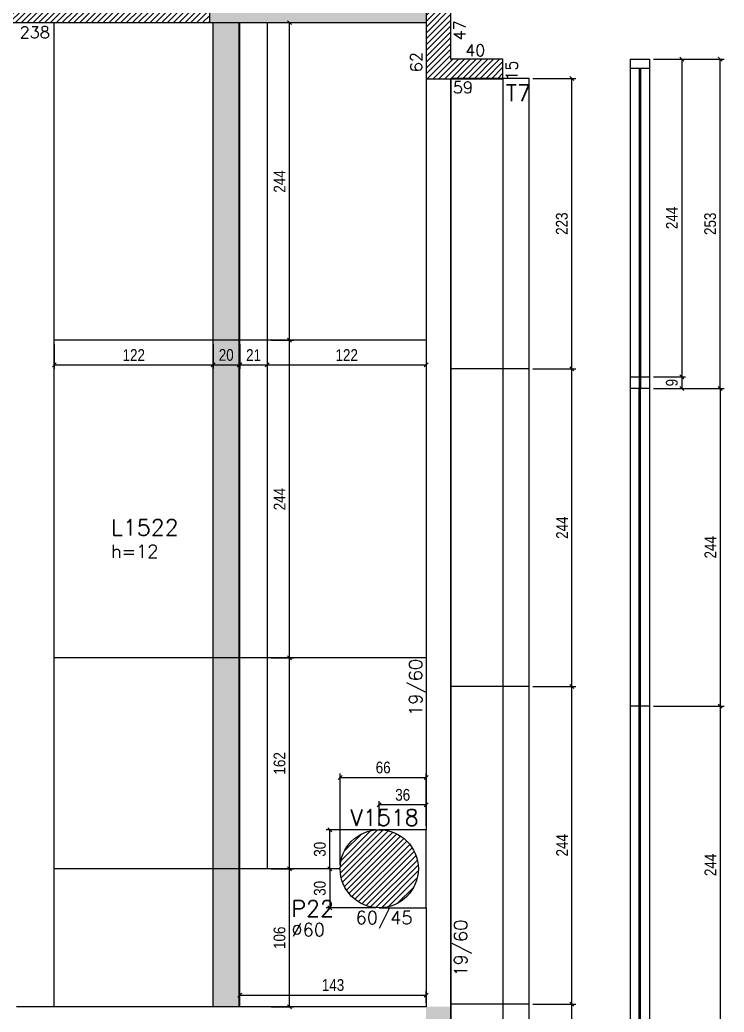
# Model space of a CAD drawing. Extents: x 1860 to 8661, y -614 to 3008.
# Drawn here: x 6719 to 7260, y 718 to 1481 of the extents above; entities that cross this region are included whole.
import ezdxf

# ---------------------------------------------------------------- set-up
doc = ezdxf.new("R2010")
doc.units = 0
for name, color, linetype in [('COTA', 241, 'Continuous'), ('F-DESNIVEL-1', 254, 'Continuous'), ('F-LAJES', 3, 'Continuous'), ('F-LAJES-DIM', 2, 'Continuous'), ('F-LAJES-NOME', 4, 'Continuous'), ('F-PILARES-DIM', 172, 'Continuous'), ('F-PILARES-HACH', 174, 'Continuous'), ('F-PILARES-NOME', 170, 'Continuous'), ('F-PILARES-S', 170, 'Continuous'), ('F-VIGAS', 3, 'Continuous'), ('F-VIGAS-DIM', 2, 'Continuous'), ('F-VIGAS-NOME', 4, 'Continuous'), ('Painéis', 200, 'Continuous'), ('SARR_2.2x7', 40, 'Continuous')]:
    doc.layers.add(name, color=color, linetype=linetype)
doc.layers.add('Hachura', color=251, linetype='Continuous', lineweight=9)
doc.styles.add('COTA TECNICA-50', font='techl___.ttf', dxfattribs={"height": 9})
doc.styles.add('MCP', font='romans.shx')
doc.dimstyles.new('COTA PAINEL-50', dxfattribs={"dimtxt": 9, "dimasz": 3, "dimexe": 3, "dimexo": 3, "dimgap": 3, "dimtad": 1, "dimdec": 1, "dimzin": 12, "dimdsep": 46, "dimtxsty": 'COTA TECNICA-50', "dimblk1": 'OBLIQUE', "dimblk2": 'OBLIQUE', "dimsah": 1, "dimcen": 0.9, "dimclrd": 4, "dimclre": 4, "dimclrt": 240, "dimadec": 1, "dimazin": 3, "dimtfac": 1, "dimtdec": 1, "dimtmove": 0, "dimatfit": 3, "dimfxl": 1, "dimtolj": 1, "dimtzin": 12, "dimarcsym": 0})
pattern_1 = [(45, (4795.1516, 832.909), (-2.245064, 2.245064), [])]

# ---------------------------------------------------------------- blocks, each defined once
blk = doc.blocks.new('_Oblique')
at = {"color": 0, "linetype": 'ByBlock', "lineweight": -2}
blk.add_line((-0.5, -0.5), (0.5, 0.5), dxfattribs=at)
blk = doc.blocks.new('*D234')
at = {"layer": 'COTA', "color": 4, "lineweight": -2, "transparency": 16777216}
for p, q in [((6745.65, 1231.41), (6745.65, 1212.51)), ((6867.65, 1231.41), (6867.65, 1212.51)), ((6745.65, 1215.51), (6867.65, 1215.51))]:
    blk.add_line(p, q, dxfattribs=at)
at = {"layer": 'Defpoints', "color": 0, "transparency": 16777216}
for p in [(6745.65, 1234.41), (6867.65, 1234.41), (6867.65, 1215.51)]:
    blk.add_point(p, dxfattribs=at)
at = {"layer": 'COTA', "color": 4, "lineweight": -2, "transparency": 16777216, "xscale": 3, "yscale": 3, "zscale": 3, "rotation": 180}
blk.add_blockref('_Oblique', (6745.65, 1215.51), dxfattribs=at)
at = {"layer": 'COTA', "color": 4, "lineweight": -2, "transparency": 16777216, "xscale": 3, "yscale": 3, "zscale": 3}
blk.add_blockref('_Oblique', (6867.65, 1215.51), dxfattribs=at)
at = {"layer": 'COTA', "color": 240, "transparency": 16777216, "insert": (6806.65, 1223.06), "char_height": 9, "attachment_point": 5, "style": 'COTA TECNICA-50'}
blk.add_mtext('\\A1;122', dxfattribs=at)
blk = doc.blocks.new('*D237')
at = {"layer": 'COTA', "color": 4, "lineweight": -2, "transparency": 16777216}
for p, q in [((6867.65, 1231.41), (6867.65, 1212.51)), ((6887.65, 1231.41), (6887.65, 1212.51)), ((6867.65, 1215.51), (6887.65, 1215.51))]:
    blk.add_line(p, q, dxfattribs=at)
at = {"layer": 'Defpoints', "color": 0, "transparency": 16777216}
for p in [(6867.65, 1234.41), (6887.65, 1234.41), (6887.65, 1215.51)]:
    blk.add_point(p, dxfattribs=at)
at = {"layer": 'COTA', "color": 4, "lineweight": -2, "transparency": 16777216, "xscale": 3, "yscale": 3, "zscale": 3, "rotation": 180}
blk.add_blockref('_Oblique', (6867.65, 1215.51), dxfattribs=at)
at = {"layer": 'COTA', "color": 4, "lineweight": -2, "transparency": 16777216, "xscale": 3, "yscale": 3, "zscale": 3}
blk.add_blockref('_Oblique', (6887.65, 1215.51), dxfattribs=at)
at = {"layer": 'COTA', "color": 240, "transparency": 16777216, "insert": (6877.65, 1223.1), "char_height": 9, "attachment_point": 5, "style": 'COTA TECNICA-50'}
blk.add_mtext('\\A1;20', dxfattribs=at)
blk = doc.blocks.new('*D238')
at = {"layer": 'COTA', "color": 4, "lineweight": -2, "transparency": 16777216}
for p, q in [((6888.15, 1231.41), (6888.15, 1212.51)), ((6909.15, 1231.41), (6909.15, 1212.51)), ((6888.15, 1215.51), (6909.15, 1215.51))]:
    blk.add_line(p, q, dxfattribs=at)
at = {"layer": 'Defpoints', "color": 0, "transparency": 16777216}
for p in [(6888.15, 1234.41), (6909.15, 1234.41), (6909.15, 1215.51)]:
    blk.add_point(p, dxfattribs=at)
at = {"layer": 'COTA', "color": 4, "lineweight": -2, "transparency": 16777216, "xscale": 3, "yscale": 3, "zscale": 3, "rotation": 180}
blk.add_blockref('_Oblique', (6888.15, 1215.51), dxfattribs=at)
at = {"layer": 'COTA', "color": 4, "lineweight": -2, "transparency": 16777216, "xscale": 3, "yscale": 3, "zscale": 3}
blk.add_blockref('_Oblique', (6909.15, 1215.51), dxfattribs=at)
at = {"layer": 'COTA', "color": 240, "transparency": 16777216, "insert": (6898.65, 1223.06), "char_height": 9, "attachment_point": 5, "style": 'COTA TECNICA-50'}
blk.add_mtext('\\A1;21', dxfattribs=at)
blk = doc.blocks.new('*D239')
at = {"layer": 'COTA', "color": 4, "lineweight": -2, "transparency": 16777216}
for p, q in [((6912.15, 828.41), (6929.19, 828.41)), ((6926.19, 722.41), (6926.19, 828.41)), ((6912.15, 722.41), (6929.19, 722.41))]:
    blk.add_line(p, q, dxfattribs=at)
at = {"layer": 'Defpoints', "color": 0, "transparency": 16777216}
for p in [(6909.15, 828.41), (6926.19, 828.41), (6909.15, 722.41)]:
    blk.add_point(p, dxfattribs=at)
at = {"layer": 'COTA', "color": 4, "lineweight": -2, "transparency": 16777216, "xscale": 3, "yscale": 3, "zscale": 3}
for p, rotation in [((6926.19, 828.41), 90), ((6926.19, 722.41), 270)]:
    blk.add_blockref('_Oblique', p, dxfattribs=dict(at, rotation=rotation))
at = {"layer": 'COTA', "color": 240, "transparency": 16777216, "insert": (6918.6, 775.41), "char_height": 9, "attachment_point": 5, "rotation": 90, "style": 'COTA TECNICA-50'}
blk.add_mtext('\\A1;106', dxfattribs=at)
blk = doc.blocks.new('*D240')
at = {"layer": 'COTA', "color": 4, "lineweight": -2, "transparency": 16777216}
for p, q in [((6912.15, 990.41), (6929.19, 990.41)), ((6926.19, 828.41), (6926.19, 990.41)), ((6912.15, 828.41), (6929.19, 828.41))]:
    blk.add_line(p, q, dxfattribs=at)
at = {"layer": 'Defpoints', "color": 0, "transparency": 16777216}
for p in [(6909.15, 990.41), (6926.19, 990.41), (6909.15, 828.41)]:
    blk.add_point(p, dxfattribs=at)
at = {"layer": 'COTA', "color": 4, "lineweight": -2, "transparency": 16777216, "xscale": 3, "yscale": 3, "zscale": 3}
for p, rotation in [((6926.19, 990.41), 90), ((6926.19, 828.41), 270)]:
    blk.add_blockref('_Oblique', p, dxfattribs=dict(at, rotation=rotation))
at = {"layer": 'COTA', "color": 240, "transparency": 16777216, "insert": (6918.6, 909.41), "char_height": 9, "attachment_point": 5, "rotation": 90, "style": 'COTA TECNICA-50'}
blk.add_mtext('\\A1;162', dxfattribs=at)
blk = doc.blocks.new('*D241')
at = {"layer": 'COTA', "color": 4, "lineweight": -2, "transparency": 16777216}
for p, q in [((6912.15, 1234.41), (6929.19, 1234.41)), ((6926.19, 990.41), (6926.19, 1234.41)), ((6912.15, 990.41), (6929.19, 990.41))]:
    blk.add_line(p, q, dxfattribs=at)
at = {"layer": 'Defpoints', "color": 0, "transparency": 16777216}
for p in [(6909.15, 1234.41), (6926.19, 1234.41), (6909.15, 990.41)]:
    blk.add_point(p, dxfattribs=at)
at = {"layer": 'COTA', "color": 4, "lineweight": -2, "transparency": 16777216, "xscale": 3, "yscale": 3, "zscale": 3}
for p, rotation in [((6926.19, 1234.41), 90), ((6926.19, 990.41), 270)]:
    blk.add_blockref('_Oblique', p, dxfattribs=dict(at, rotation=rotation))
at = {"layer": 'COTA', "color": 240, "transparency": 16777216, "insert": (6918.62, 1112.41), "char_height": 9, "attachment_point": 5, "rotation": 90, "style": 'COTA TECNICA-50'}
blk.add_mtext('\\A1;244', dxfattribs=at)
blk = doc.blocks.new('*D242')
at = {"layer": 'COTA', "color": 4, "lineweight": -2, "transparency": 16777216}
for p, q in [((6912.15, 1478.41), (6929.19, 1478.41)), ((6926.19, 1234.41), (6926.19, 1478.41)), ((6912.15, 1234.41), (6929.19, 1234.41))]:
    blk.add_line(p, q, dxfattribs=at)
at = {"layer": 'Defpoints', "color": 0, "transparency": 16777216}
for p in [(6909.15, 1478.41), (6926.19, 1478.41), (6909.15, 1234.41)]:
    blk.add_point(p, dxfattribs=at)
at = {"layer": 'COTA', "color": 4, "lineweight": -2, "transparency": 16777216, "xscale": 3, "yscale": 3, "zscale": 3}
for p, rotation in [((6926.19, 1478.41), 90), ((6926.19, 1234.41), 270)]:
    blk.add_blockref('_Oblique', p, dxfattribs=dict(at, rotation=rotation))
at = {"layer": 'COTA', "color": 240, "transparency": 16777216, "insert": (6918.62, 1356.41), "char_height": 9, "attachment_point": 5, "rotation": 90, "style": 'COTA TECNICA-50'}
blk.add_mtext('\\A1;244', dxfattribs=at)
blk = doc.blocks.new('*D243')
at = {"layer": 'COTA', "color": 4, "lineweight": -2, "transparency": 16777216}
for p, q in [((6909.15, 1231.41), (6909.15, 1212.51)), ((7031.15, 1231.41), (7031.15, 1212.51)), ((6909.15, 1215.51), (7031.15, 1215.51))]:
    blk.add_line(p, q, dxfattribs=at)
at = {"layer": 'Defpoints', "color": 0, "transparency": 16777216}
for p in [(6909.15, 1234.41), (7031.15, 1234.41), (7031.15, 1215.51)]:
    blk.add_point(p, dxfattribs=at)
at = {"layer": 'COTA', "color": 4, "lineweight": -2, "transparency": 16777216, "xscale": 3, "yscale": 3, "zscale": 3, "rotation": 180}
blk.add_blockref('_Oblique', (6909.15, 1215.51), dxfattribs=at)
at = {"layer": 'COTA', "color": 4, "lineweight": -2, "transparency": 16777216, "xscale": 3, "yscale": 3, "zscale": 3}
blk.add_blockref('_Oblique', (7031.15, 1215.51), dxfattribs=at)
at = {"layer": 'COTA', "color": 240, "transparency": 16777216, "insert": (6970.15, 1223.06), "char_height": 9, "attachment_point": 5, "style": 'COTA TECNICA-50'}
blk.add_mtext('\\A1;122', dxfattribs=at)
blk = doc.blocks.new('*D244')
at = {"layer": 'COTA', "color": 4, "lineweight": -2, "transparency": 16777216}
for p, q in [((6995.15, 861.41), (6995.15, 880.46)), ((7031.15, 877.46), (6995.15, 877.46)), ((7031.15, 861.41), (7031.15, 880.46))]:
    blk.add_line(p, q, dxfattribs=at)
at = {"layer": 'Defpoints', "color": 0, "transparency": 16777216}
for p in [(6995.15, 877.46), (6995.15, 858.41), (7031.15, 858.41)]:
    blk.add_point(p, dxfattribs=at)
at = {"layer": 'COTA', "color": 4, "lineweight": -2, "transparency": 16777216, "xscale": 3, "yscale": 3, "zscale": 3, "rotation": 180}
blk.add_blockref('_Oblique', (6995.15, 877.46), dxfattribs=at)
at = {"layer": 'COTA', "color": 4, "lineweight": -2, "transparency": 16777216, "xscale": 3, "yscale": 3, "zscale": 3}
blk.add_blockref('_Oblique', (7031.15, 877.46), dxfattribs=at)
at = {"layer": 'COTA', "color": 240, "transparency": 16777216, "insert": (7013.15, 885.16), "char_height": 9, "attachment_point": 5, "style": 'COTA TECNICA-50'}
blk.add_mtext('\\A1;36', dxfattribs=at)
blk = doc.blocks.new('*D245')
at = {"layer": 'COTA', "color": 4, "lineweight": -2, "transparency": 16777216}
for p, q in [((6965.15, 831.41), (6965.15, 901.56)), ((7031.15, 861.41), (7031.15, 901.56)), ((6965.15, 898.56), (7031.15, 898.56))]:
    blk.add_line(p, q, dxfattribs=at)
at = {"layer": 'Defpoints', "color": 0, "transparency": 16777216}
for p in [(7031.15, 898.56), (7031.15, 858.41), (6965.15, 828.41)]:
    blk.add_point(p, dxfattribs=at)
at = {"layer": 'COTA', "color": 4, "lineweight": -2, "transparency": 16777216, "xscale": 3, "yscale": 3, "zscale": 3, "rotation": 180}
blk.add_blockref('_Oblique', (6965.15, 898.56), dxfattribs=at)
at = {"layer": 'COTA', "color": 4, "lineweight": -2, "transparency": 16777216, "xscale": 3, "yscale": 3, "zscale": 3}
blk.add_blockref('_Oblique', (7031.15, 898.56), dxfattribs=at)
at = {"layer": 'COTA', "color": 240, "transparency": 16777216, "insert": (6998.15, 906.16), "char_height": 9, "attachment_point": 5, "style": 'COTA TECNICA-50'}
blk.add_mtext('\\A1;66', dxfattribs=at)
blk = doc.blocks.new('*D246')
at = {"layer": 'COTA', "color": 4, "lineweight": -2, "transparency": 16777216}
for p, q in [((6992.15, 858.41), (6954.27, 858.41)), ((6957.27, 828.41), (6957.27, 858.41)), ((6962.15, 828.41), (6954.27, 828.41))]:
    blk.add_line(p, q, dxfattribs=at)
at = {"layer": 'Defpoints', "color": 0, "transparency": 16777216}
for p in [(6957.27, 858.41), (6995.15, 858.41), (6965.15, 828.41)]:
    blk.add_point(p, dxfattribs=at)
at = {"layer": 'COTA', "color": 4, "lineweight": -2, "transparency": 16777216, "xscale": 3, "yscale": 3, "zscale": 3}
for p, rotation in [((6957.27, 858.41), 90), ((6957.27, 828.41), 270)]:
    blk.add_blockref('_Oblique', p, dxfattribs=dict(at, rotation=rotation))
at = {"layer": 'COTA', "color": 240, "transparency": 16777216, "insert": (6949.57, 843.41), "char_height": 9, "attachment_point": 5, "rotation": 90, "style": 'COTA TECNICA-50'}
blk.add_mtext('\\A1;30', dxfattribs=at)
blk = doc.blocks.new('*D247')
at = {"layer": 'COTA', "color": 4, "lineweight": -2, "transparency": 16777216}
for p, q in [((6962.15, 828.41), (6954.27, 828.41)), ((6957.27, 828.41), (6957.27, 798.41)), ((6992.15, 798.41), (6954.27, 798.41))]:
    blk.add_line(p, q, dxfattribs=at)
at = {"layer": 'Defpoints', "color": 0, "transparency": 16777216}
for p in [(6965.15, 828.41), (6957.27, 798.41), (6995.15, 798.41)]:
    blk.add_point(p, dxfattribs=at)
at = {"layer": 'COTA', "color": 4, "lineweight": -2, "transparency": 16777216, "xscale": 3, "yscale": 3, "zscale": 3}
for p, rotation in [((6957.27, 828.41), 90), ((6957.27, 798.41), 270)]:
    blk.add_blockref('_Oblique', p, dxfattribs=dict(at, rotation=rotation))
at = {"layer": 'COTA', "color": 240, "transparency": 16777216, "insert": (6949.57, 813.41), "char_height": 9, "attachment_point": 5, "rotation": 90, "style": 'COTA TECNICA-50'}
blk.add_mtext('\\A1;30', dxfattribs=at)
blk = doc.blocks.new('*D383')
at = {"layer": 'COTA', "color": 4, "lineweight": -2, "transparency": 16777216}
for p, q in [((7113.15, 724.48), (7146.08, 724.48)), ((7143.08, 480.48), (7143.08, 724.48)), ((7113.15, 480.48), (7146.08, 480.48))]:
    blk.add_line(p, q, dxfattribs=at)
at = {"layer": 'Defpoints', "color": 0, "transparency": 16777216}
for p in [(7110.15, 724.48), (7143.08, 724.48), (7110.15, 480.48)]:
    blk.add_point(p, dxfattribs=at)
at = {"layer": 'COTA', "color": 4, "lineweight": -2, "transparency": 16777216, "xscale": 3, "yscale": 3, "zscale": 3}
for p, rotation in [((7143.08, 724.48), 90), ((7143.08, 480.48), 270)]:
    blk.add_blockref('_Oblique', p, dxfattribs=dict(at, rotation=rotation))
at = {"layer": 'COTA', "color": 240, "transparency": 16777216, "insert": (7135.52, 602.48), "char_height": 9, "attachment_point": 5, "rotation": 90, "style": 'COTA TECNICA-50'}
blk.add_mtext('\\A1;244', dxfattribs=at)
blk = doc.blocks.new('*D384')
at = {"layer": 'COTA', "color": 4, "lineweight": -2, "transparency": 16777216}
for p, q in [((7113.15, 968.48), (7146.08, 968.48)), ((7143.08, 724.48), (7143.08, 968.48)), ((7113.15, 724.48), (7146.08, 724.48))]:
    blk.add_line(p, q, dxfattribs=at)
at = {"layer": 'Defpoints', "color": 0, "transparency": 16777216}
for p in [(7110.15, 968.48), (7143.08, 968.48), (7110.15, 724.48)]:
    blk.add_point(p, dxfattribs=at)
at = {"layer": 'COTA', "color": 4, "lineweight": -2, "transparency": 16777216, "xscale": 3, "yscale": 3, "zscale": 3}
for p, rotation in [((7143.08, 968.48), 90), ((7143.08, 724.48), 270)]:
    blk.add_blockref('_Oblique', p, dxfattribs=dict(at, rotation=rotation))
at = {"layer": 'COTA', "color": 240, "transparency": 16777216, "insert": (7135.52, 846.48), "char_height": 9, "attachment_point": 5, "rotation": 90, "style": 'COTA TECNICA-50'}
blk.add_mtext('\\A1;244', dxfattribs=at)
blk = doc.blocks.new('*D385')
at = {"layer": 'COTA', "color": 4, "lineweight": -2, "transparency": 16777216}
for p, q in [((7113.15, 1212.48), (7146.08, 1212.48)), ((7143.08, 968.48), (7143.08, 1212.48)), ((7113.15, 968.48), (7146.08, 968.48))]:
    blk.add_line(p, q, dxfattribs=at)
at = {"layer": 'Defpoints', "color": 0, "transparency": 16777216}
for p in [(7110.15, 1212.48), (7143.08, 1212.48), (7110.15, 968.48)]:
    blk.add_point(p, dxfattribs=at)
at = {"layer": 'COTA', "color": 4, "lineweight": -2, "transparency": 16777216, "xscale": 3, "yscale": 3, "zscale": 3}
for p, rotation in [((7143.08, 1212.48), 90), ((7143.08, 968.48), 270)]:
    blk.add_blockref('_Oblique', p, dxfattribs=dict(at, rotation=rotation))
at = {"layer": 'COTA', "color": 240, "transparency": 16777216, "insert": (7135.52, 1090.48), "char_height": 9, "attachment_point": 5, "rotation": 90, "style": 'COTA TECNICA-50'}
blk.add_mtext('\\A1;244', dxfattribs=at)
blk = doc.blocks.new('*D386')
at = {"layer": 'COTA', "color": 4, "lineweight": -2, "transparency": 16777216}
for p, q in [((7113.15, 1435.48), (7146.08, 1435.48)), ((7143.08, 1212.48), (7143.08, 1435.48)), ((7113.15, 1212.48), (7146.08, 1212.48))]:
    blk.add_line(p, q, dxfattribs=at)
at = {"layer": 'Defpoints', "color": 0, "transparency": 16777216}
for p in [(7110.15, 1435.48), (7143.08, 1435.48), (7110.15, 1212.48)]:
    blk.add_point(p, dxfattribs=at)
at = {"layer": 'COTA', "color": 4, "lineweight": -2, "transparency": 16777216, "xscale": 3, "yscale": 3, "zscale": 3}
for p, rotation in [((7143.08, 1435.48), 90), ((7143.08, 1212.48), 270)]:
    blk.add_blockref('_Oblique', p, dxfattribs=dict(at, rotation=rotation))
at = {"layer": 'COTA', "color": 240, "transparency": 16777216, "insert": (7135.38, 1323.98), "char_height": 9, "attachment_point": 5, "rotation": 90, "style": 'COTA TECNICA-50'}
blk.add_mtext('\\A1;223', dxfattribs=at)
blk = doc.blocks.new('*D390')
at = {"layer": 'COTA', "color": 4, "lineweight": -2, "transparency": 16777216}
for p, q in [((7205.7, 953.38), (7259.96, 953.38)), ((7256.96, 953.38), (7256.96, 709.38)), ((7205.7, 709.38), (7259.96, 709.38))]:
    blk.add_line(p, q, dxfattribs=at)
at = {"layer": 'Defpoints', "color": 0, "transparency": 16777216}
for p in [(7202.7, 953.38), (7202.7, 709.38), (7256.96, 709.38)]:
    blk.add_point(p, dxfattribs=at)
at = {"layer": 'COTA', "color": 4, "lineweight": -2, "transparency": 16777216, "xscale": 3, "yscale": 3, "zscale": 3}
for p, rotation in [((7256.96, 953.38), 90), ((7256.96, 709.38), 270)]:
    blk.add_blockref('_Oblique', p, dxfattribs=dict(at, rotation=rotation))
at = {"layer": 'COTA', "color": 240, "transparency": 16777216, "insert": (7249.39, 831.38), "char_height": 9, "attachment_point": 5, "rotation": 90, "style": 'COTA TECNICA-50'}
blk.add_mtext('\\A1;244', dxfattribs=at)
blk = doc.blocks.new('*D391')
at = {"layer": 'COTA', "color": 4, "lineweight": -2, "transparency": 16777216}
for p, q in [((7205.7, 1197.38), (7259.96, 1197.38)), ((7256.96, 1197.38), (7256.96, 953.38)), ((7205.7, 953.38), (7259.96, 953.38))]:
    blk.add_line(p, q, dxfattribs=at)
at = {"layer": 'Defpoints', "color": 0, "transparency": 16777216}
for p in [(7202.7, 1197.38), (7202.7, 953.38), (7256.96, 953.38)]:
    blk.add_point(p, dxfattribs=at)
at = {"layer": 'COTA', "color": 4, "lineweight": -2, "transparency": 16777216, "xscale": 3, "yscale": 3, "zscale": 3}
for p, rotation in [((7256.96, 1197.38), 90), ((7256.96, 953.38), 270)]:
    blk.add_blockref('_Oblique', p, dxfattribs=dict(at, rotation=rotation))
at = {"layer": 'COTA', "color": 240, "transparency": 16777216, "insert": (7249.39, 1075.38), "char_height": 9, "attachment_point": 5, "rotation": 90, "style": 'COTA TECNICA-50'}
blk.add_mtext('\\A1;244', dxfattribs=at)
blk = doc.blocks.new('*D392')
at = {"layer": 'COTA', "color": 4, "lineweight": -2, "transparency": 16777216}
for p, q in [((7205.7, 1450.38), (7259.96, 1450.38)), ((7256.96, 1197.38), (7256.96, 1450.38)), ((7205.7, 1197.38), (7259.96, 1197.38))]:
    blk.add_line(p, q, dxfattribs=at)
at = {"layer": 'Defpoints', "color": 0, "transparency": 16777216}
for p in [(7202.7, 1450.38), (7256.96, 1450.38), (7202.7, 1197.38)]:
    blk.add_point(p, dxfattribs=at)
at = {"layer": 'COTA', "color": 4, "lineweight": -2, "transparency": 16777216, "xscale": 3, "yscale": 3, "zscale": 3}
for p, rotation in [((7256.96, 1450.38), 90), ((7256.96, 1197.38), 270)]:
    blk.add_blockref('_Oblique', p, dxfattribs=dict(at, rotation=rotation))
at = {"layer": 'COTA', "color": 240, "transparency": 16777216, "insert": (7249.26, 1323.88), "char_height": 9, "attachment_point": 5, "rotation": 90, "style": 'COTA TECNICA-50'}
blk.add_mtext('\\A1;253', dxfattribs=at)
blk = doc.blocks.new('*D394')
at = {"layer": 'COTA', "color": 4, "lineweight": -2, "transparency": 16777216}
for p, q in [((7205.7, 1450.38), (7230.41, 1450.38)), ((7227.41, 1450.38), (7227.41, 1206.38)), ((7205.7, 1206.38), (7230.41, 1206.38))]:
    blk.add_line(p, q, dxfattribs=at)
at = {"layer": 'Defpoints', "color": 0, "transparency": 16777216}
for p in [(7202.7, 1450.38), (7202.7, 1206.38), (7227.41, 1206.38)]:
    blk.add_point(p, dxfattribs=at)
at = {"layer": 'COTA', "color": 4, "lineweight": -2, "transparency": 16777216, "xscale": 3, "yscale": 3, "zscale": 3}
for p, rotation in [((7227.41, 1450.38), 90), ((7227.41, 1206.38), 270)]:
    blk.add_blockref('_Oblique', p, dxfattribs=dict(at, rotation=rotation))
at = {"layer": 'COTA', "color": 240, "transparency": 16777216, "insert": (7219.85, 1328.38), "char_height": 9, "attachment_point": 5, "rotation": 90, "style": 'COTA TECNICA-50'}
blk.add_mtext('\\A1;244', dxfattribs=at)
blk = doc.blocks.new('*D395')
at = {"layer": 'COTA', "color": 4, "lineweight": -2, "transparency": 16777216}
for p, q in [((7205.7, 1206.38), (7230.41, 1206.38)), ((7227.41, 1206.38), (7227.41, 1197.38)), ((7205.7, 1197.38), (7230.41, 1197.38))]:
    blk.add_line(p, q, dxfattribs=at)
at = {"layer": 'Defpoints', "color": 0, "transparency": 16777216}
for p in [(7202.7, 1206.38), (7202.7, 1197.38), (7227.41, 1197.38)]:
    blk.add_point(p, dxfattribs=at)
at = {"layer": 'COTA', "color": 4, "lineweight": -2, "transparency": 16777216, "xscale": 3, "yscale": 3, "zscale": 3}
for p, rotation in [((7227.41, 1206.38), 90), ((7227.41, 1197.38), 270)]:
    blk.add_blockref('_Oblique', p, dxfattribs=dict(at, rotation=rotation))
at = {"layer": 'COTA', "color": 240, "transparency": 16777216, "insert": (7219.83, 1201.88), "char_height": 9, "attachment_point": 5, "rotation": 90, "style": 'COTA TECNICA-50'}
blk.add_mtext('\\A1;9', dxfattribs=at)
blk = doc.blocks.new('*D416')
at = {"layer": 'COTA', "color": 4, "lineweight": -2, "transparency": 16777216}
for p, q in [((6888.15, 725.41), (6888.15, 734.4)), ((7031.15, 725.41), (7031.15, 734.4)), ((6888.15, 731.4), (7031.15, 731.4))]:
    blk.add_line(p, q, dxfattribs=at)
at = {"layer": 'Defpoints', "color": 0, "transparency": 16777216}
for p in [(7031.15, 731.4), (6888.15, 722.41), (7031.15, 722.41)]:
    blk.add_point(p, dxfattribs=at)
at = {"layer": 'COTA', "color": 4, "lineweight": -2, "transparency": 16777216, "xscale": 3, "yscale": 3, "zscale": 3, "rotation": 180}
blk.add_blockref('_Oblique', (6888.15, 731.4), dxfattribs=at)
at = {"layer": 'COTA', "color": 4, "lineweight": -2, "transparency": 16777216, "xscale": 3, "yscale": 3, "zscale": 3}
blk.add_blockref('_Oblique', (7031.15, 731.4), dxfattribs=at)
at = {"layer": 'COTA', "color": 240, "transparency": 16777216, "insert": (6959.65, 739.09), "char_height": 9, "attachment_point": 5, "style": 'COTA TECNICA-50'}
blk.add_mtext('\\A1;143', dxfattribs=at)

msp = doc.modelspace()

# ---------------------------------------------------------------- hatches: boundary and pattern name
at = {"layer": 'F-DESNIVEL-1'}
h = msp.add_hatch(color=256, dxfattribs=at)
h.dxf.hatch_style = 1
h.paths.add_polyline_path([(6865.15, 1478.41), (7031.15, 1478.41), (7031.15, 1497.41), (6865.15, 1497.41)])
at = {"layer": 'F-PILARES-HACH', "linetype": 'Continuous'}
h = msp.add_hatch(dxfattribs=at)
h.set_pattern_fill('ANSI31', color=256, style=0)
h.set_pattern_definition(pattern_1)
h.paths.add_polyline_path([(6865.15, 1478.41), (6865.15, 1716.41), (6627.15, 1716.41), (6627.15, 1697.41), (6846.15, 1697.41), (6846.15, 1497.41), (6627.15, 1497.41), (6627.15, 1478.41)], flags=16)
h = msp.add_hatch(dxfattribs=at)
h.set_pattern_fill('ANSI31', color=256, style=0)
h.set_pattern_definition(pattern_1)
h.paths.add_polyline_path([(7031.15, 1435.38), (7090.15, 1435.38), (7090.15, 1450.38), (7050.15, 1450.38), (7050.15, 1497.41), (7031.15, 1497.41)], flags=16)
h = msp.add_hatch(dxfattribs=at)
h.set_pattern_fill('ANSI31', color=256, style=0)
h.set_pattern_definition(pattern_1)
edge = h.paths.add_edge_path()
edge.add_arc((6995.15, 828.41), 30, 0, 360)
at = {"layer": 'Hachura'}
h = msp.add_hatch(color=256, dxfattribs=at)
h.dxf.hatch_style = 1
h.paths.add_polyline_path([(6867.65, 1234.41), (6887.65, 1234.41), (6887.65, 1478.41), (6867.65, 1478.41)])
h.paths.add_polyline_path([(6867.65, 990.41), (6887.65, 990.41), (6887.65, 1234.41), (6867.65, 1234.41)])
h.paths.add_polyline_path([(6887.65, 990.41), (6867.65, 990.41), (6867.65, 828.41), (6887.65, 828.41)])
h.paths.add_polyline_path([(6887.65, 828.41), (6867.65, 828.41), (6867.65, 722.41), (6887.65, 722.41)])

# ---------------------------------------------------------------- linework, layer by layer
at = {"layer": 'F-DESNIVEL-1', "linetype": 'Continuous'}
for points in [[(7050.15, 722.41), (7031.15, 722.41), (7031.15, 381.01)], [(7050.15, 722.41), (7031.15, 381.01), (7050.15, 381.01)], [(7050.15, 722.41), (7050.15, 381.01), (7050.15, 722.41)]]:
    msp.add_solid(points, dxfattribs=at)
at = {"layer": 'F-LAJES', "linetype": 'Continuous'}
msp.add_line((7090.15, 1435.38), (7090.15, -7.62), dxfattribs=at)
at = {"layer": 'F-PILARES-S', "linetype": 'Continuous'}
for points in [[(6865.15, 1478.41), (6865.15, 1716.41), (6627.15, 1716.41), (6627.15, 1697.41), (6846.15, 1697.41), (6846.15, 1497.41), (6627.15, 1497.41), (6627.15, 1478.41), (6865.15, 1478.41)], [(7031.15, 1435.38), (7090.15, 1435.38), (7090.15, 1450.38), (7050.15, 1450.38), (7050.15, 1497.41), (7031.15, 1497.41), (7031.15, 1435.38)]]:
    msp.add_lwpolyline(points, dxfattribs=at)
msp.add_circle((6995.15, 828.41), 30, dxfattribs=at)
at = {"layer": 'F-VIGAS'}
for points in [[(6745.65, 722.41), (6745.65, 1478.41)], [(6865.15, 1478.41), (7031.15, 1478.41)], [(7031.15, 1435.38), (7031.15, 858.41)], [(7050.15, 828.41), (7050.15, 1435.38)], [(7031.15, 858.41), (6995.15, 858.41)], [(7031.15, 798.41), (7031.15, 858.41)], [(7050.15, 722.41), (7050.15, 828.41)], [(6995.15, 798.41), (7031.15, 798.41)], [(7031.15, 798.41), (7031.15, 722.41)], [(6745.65, 722.41), (6716.65, 722.41)], [(7031.15, 722.41), (6745.65, 722.41)], [(7050.15, 380.91), (7050.15, 722.41)]]:
    msp.add_lwpolyline(points, dxfattribs=at)
at = {"layer": 'Painéis'}
for p, q in [((7187.7, 1450.38), (7187.7, -22.62)), ((7187.7, 1450.38), (7202.7, 1450.38)), ((7202.7, 1450.38), (7202.7, -22.62)), ((7110.15, 1212.48), (7050.15, 1212.48)), ((7187.7, 1206.38), (7202.7, 1206.38)), ((7202.7, 1197.38), (7187.7, 1197.38)), ((7110.15, 968.48), (7050.15, 968.48)), ((7202.7, 953.38), (7187.7, 953.38)), ((6965.15, 828.41), (6745.65, 828.41)), ((7110.15, 724.48), (7050.15, 724.48))]:
    msp.add_line(p, q, dxfattribs=at)
for points in [[(6867.65, 722.41), (6867.65, 1478.41)], [(6887.65, 722.41), (6887.65, 1478.41)], [(6888.15, 722.41), (6888.15, 1478.41)], [(6909.15, 1478.41), (6909.15, 828.41)], [(7031.15, 1234.41), (6745.65, 1234.41)], [(7031.15, 990.41), (6745.65, 990.41)]]:
    msp.add_lwpolyline(points, dxfattribs=at)
msp.add_lwpolyline([(7050.15, -7.52), (7110.15, -7.52), (7110.15, 1435.48), (7050.15, 1435.48)], close=True, dxfattribs=at)
at = {"layer": 'SARR_2.2x7'}
for p, q in [((7187.7, 1443.38), (7202.7, 1443.38)), ((7194.7, 1443.38), (7194.7, 1197.38)), ((7195.7, 1443.38), (7195.7, 1197.38)), ((7194.7, 953.38), (7194.7, 1197.38)), ((7195.7, 953.38), (7195.7, 1197.38)), ((7194.7, 709.38), (7194.7, 953.38)), ((7195.7, 709.38), (7195.7, 953.38))]:
    msp.add_line(p, q, dxfattribs=at)

# ---------------------------------------------------------------- texts
at = {"layer": 'F-LAJES-DIM', "linetype": 'Continuous', "style": 'MCP'}
msp.add_text('h=12', height=10, dxfattribs=at).set_placement((6789.19, 1067.32))
at = {"layer": 'F-LAJES-NOME', "linetype": 'Continuous', "style": 'MCP'}
msp.add_text('L1522', height=12.5, dxfattribs=at).set_placement((6789.19, 1084.32))
at = {"layer": 'F-PILARES-DIM', "linetype": 'Continuous', "style": 'MCP'}
for s, p in [('47', (7061.4, 1464.89)), ('62', (7028.05, 1440.36)), ('15', (7101.4, 1433.88))]:
    msp.add_text(s, height=9, rotation=90, dxfattribs=at).set_placement(p)
for s, height, p in [('238', 9, (6719.08, 1466.49)), ('40', 9, (7061.15, 1452.63)), ('59', 9, (7051.65, 1424.13)), ('%%c60', 10, (6927.74, 776.58))]:
    msp.add_text(s, height=height, dxfattribs=at).set_placement(p)
at = {"layer": 'F-PILARES-NOME', "linetype": 'Continuous', "style": 'MCP'}
for s, p in [('T7', (7092.28, 1418.1)), ('P22', (6927.74, 791.58))]:
    msp.add_text(s, height=12.5, dxfattribs=at).set_placement(p)
at = {"layer": 'F-VIGAS-DIM', "linetype": 'Continuous', "style": 'MCP'}
for p in [(7028.03, 945.91), (7062.65, 745.66)]:
    msp.add_text('19/60', height=10, rotation=90, dxfattribs=at).set_placement(p)
msp.add_text('60/45', height=10, dxfattribs=at).set_placement((6977.03, 785.91))
at = {"layer": 'F-VIGAS-NOME', "linetype": 'Continuous', "style": 'MCP'}
msp.add_text('V1518', height=12.5, dxfattribs=at).set_placement((6972.96, 861.53))

# ---------------------------------------------------------------- dimensions: what is measured, and where the dimension line sits
at = {"layer": 'COTA'}
for base, p1, p2, picture, middle in [((6926.19, 1478.41), (6909.15, 1234.41), (6909.15, 1478.41), '*D242', (6918.62, 1356.41)), ((7143.08, 1435.48), (7110.15, 1212.48), (7110.15, 1435.48), '*D386', (7135.38, 1323.98)), ((6926.19, 1234.41), (6909.15, 990.41), (6909.15, 1234.41), '*D241', (6918.62, 1112.41)), ((7143.08, 1212.48), (7110.15, 968.48), (7110.15, 1212.48), '*D385', (7135.52, 1090.48)), ((7256.96, 953.38), (7202.7, 1197.38), (7202.7, 953.38), '*D391', (7249.39, 1075.38)), ((6926.19, 990.41), (6909.15, 828.41), (6909.15, 990.41), '*D240', (6918.6, 909.41)), ((7143.08, 968.48), (7110.15, 724.48), (7110.15, 968.48), '*D384', (7135.52, 846.48)), ((7256.96, 709.38), (7202.7, 953.38), (7202.7, 709.38), '*D390', (7249.39, 831.38)), ((7143.08, 724.48), (7110.15, 480.48), (7110.15, 724.48), '*D383', (7135.52, 602.48))]:
    dim = msp.add_linear_dim(base=base, p1=p1, p2=p2, angle=90, dimstyle='COTA PAINEL-50', override={"dimtmove": 1}, dxfattribs=at)
    dim.commit()
    dim.dimension.update_dxf_attribs({"geometry": picture, "text_midpoint": middle})
for base, p1, p2, picture, middle in [((7256.96, 1450.38), (7202.7, 1197.38), (7202.7, 1450.38), '*D392', (7249.26, 1323.88)), ((7227.41, 1206.38), (7202.7, 1450.38), (7202.7, 1206.38), '*D394', (7219.85, 1328.38)), ((6957.27, 858.41), (6965.15, 828.41), (6995.15, 858.41), '*D246', (6949.57, 843.41)), ((6926.19, 828.41), (6909.15, 722.41), (6909.15, 828.41), '*D239', (6918.6, 775.41)), ((6957.27, 798.41), (6965.15, 828.41), (6995.15, 798.41), '*D247', (6949.57, 813.41))]:
    dim = msp.add_linear_dim(base=base, p1=p1, p2=p2, angle=90, dimstyle='COTA PAINEL-50', dxfattribs=at)
    dim.commit()
    dim.dimension.update_dxf_attribs({"geometry": picture, "text_midpoint": middle})
for base, p1, p2, picture, middle in [((6867.65, 1215.51), (6745.65, 1234.41), (6867.65, 1234.41), '*D234', (6806.65, 1223.06)), ((6887.65, 1215.51), (6867.65, 1234.41), (6887.65, 1234.41), '*D237', (6877.65, 1223.1)), ((6909.15, 1215.51), (6888.15, 1234.41), (6909.15, 1234.41), '*D238', (6898.65, 1223.06)), ((7031.15, 1215.51), (6909.15, 1234.41), (7031.15, 1234.41), '*D243', (6970.15, 1223.06)), ((7031.15, 898.56), (6965.15, 828.41), (7031.15, 858.41), '*D245', (6998.15, 906.16)), ((6995.15, 877.46), (7031.15, 858.41), (6995.15, 858.41), '*D244', (7013.15, 885.16)), ((7031.15, 731.4), (6888.15, 722.41), (7031.15, 722.41), '*D416', (6959.65, 739.09))]:
    dim = msp.add_linear_dim(base=base, p1=p1, p2=p2, dimstyle='COTA PAINEL-50', dxfattribs=at)
    dim.commit()
    dim.dimension.update_dxf_attribs({"geometry": picture, "text_midpoint": middle})
dim = msp.add_linear_dim(base=(7227.41, 1197.38), p1=(7202.7, 1206.38), p2=(7202.7, 1197.38), angle=90, dimstyle='COTA PAINEL-50', dxfattribs=at)
dim.commit()
dim.dimension.update_dxf_attribs({"geometry": '*D395', "text_midpoint": (7227.41, 1201.88), "dimtype": 160})

doc.saveas('drawing.dxf')
